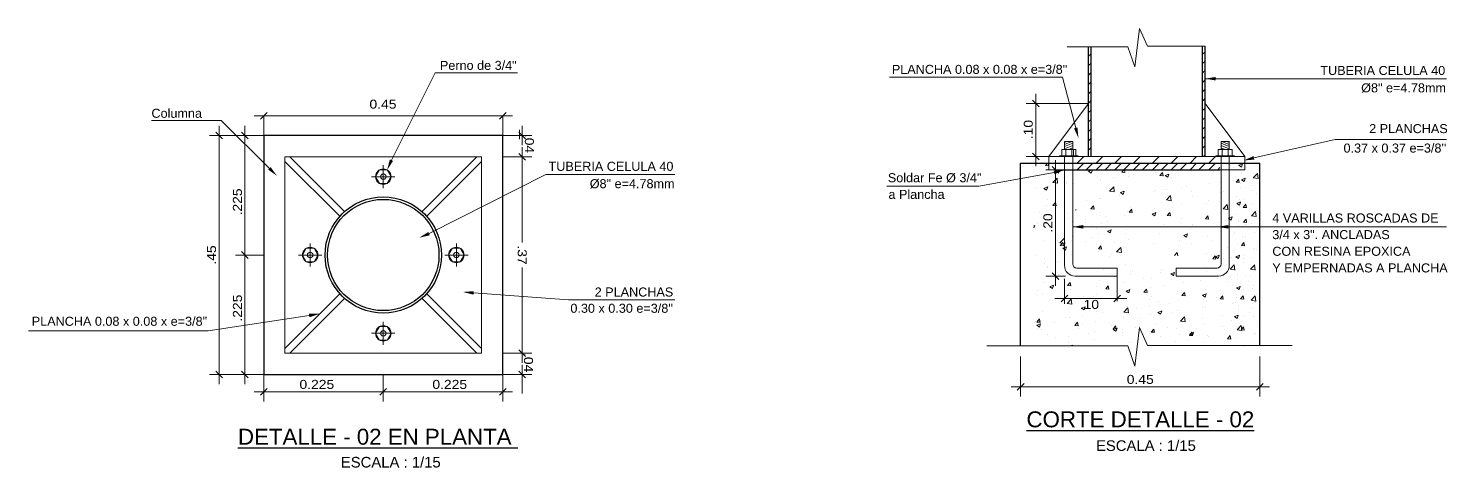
# Model space of a CAD drawing. Header units: metres. Extents: x 772934 to 773467, y 8442002 to 8442594.
# Drawn here: x 773103.546 to 773106.215, y 8442218.724 to 8442219.552 of the extents above; entities that cross this region are included whole.
import ezdxf
from ezdxf.enums import TextEntityAlignment as Align

# ---------------------------------------------------------------- set-up
doc = ezdxf.new("R2010")
doc.units = ezdxf.units.M
doc.linetypes.add('ACAD_ISO02W100', pattern=[15, 12, -3])
for name, color, linetype, lineweight in [('COTA-01', 255, 'Continuous', 5), ('COTAS-01', 1, 'Continuous', 9), ('MURO...', 112, 'Continuous', 30), ('PLUMA0.00', 253, 'Continuous', 0), ('PLUMA05', 160, 'Continuous', 5), ('PLUMA09', 112, 'Continuous', 9), ('PLUMA15', 46, 'Continuous', 15), ('PLUMA18', 142, 'Continuous', 18), ('PLUMA25', 200, 'Continuous', 25), ('PLUMA30', 152, 'Continuous', 30), ('TEXTOS-GRANDES-06', 6, 'Continuous', 25)]:
    doc.layers.add(name, color=color, linetype=linetype, lineweight=lineweight)
doc.layers.add('TEXTOS-CHICOS-03', color=3, linetype='Continuous')
doc.styles.add('ARIAL', font='arial.ttf', dxfattribs={"width": 1.1})

# ---------------------------------------------------------------- blocks, each defined once
blk = doc.blocks.new('TICK1')
at = {"layer": 'COTAS-01'}
blk.add_line((-1, 0), (1, 0), dxfattribs=at)
at = {"layer": 'COTAS-01', "color": 4}
blk.add_line((-0.35, -0.35), (0.35, 0.35), dxfattribs=at)

msp = doc.modelspace()

# ---------------------------------------------------------------- hatches: boundary and pattern name
at = {"layer": 'PLUMA0.00', "linetype": 'Continuous'}
h = msp.add_hatch(dxfattribs=at)
h.set_pattern_fill('ANSI31', color=256, scale=0.2, style=0)
h.set_pattern_definition([(45, (772969.478012, 8442326.678352), (-0.0176776695, 0.0176776695), [])])
h.paths.add_polyline_path([(773105.4998, 8442219.2976), (773105.4998, 8442219.3101), (773105.7998, 8442219.3101), (773105.7998, 8442219.2976)])
h = msp.add_hatch(dxfattribs=at)
h.set_pattern_fill('ANSI31', color=256, scale=0.2, style=0)
h.set_pattern_definition([(45, (772969.478012, 8442326.665852), (-0.0176776695, 0.0176776695), [])])
h.paths.add_polyline_path([(773105.4998, 8442219.2851), (773105.4998, 8442219.2976), (773105.7998, 8442219.2976), (773105.7998, 8442219.2851)])

# ---------------------------------------------------------------- linework, layer by layer
at = {"layer": 'COTA-01', "linetype": 'Continuous'}
for p, q in [((773105.5402, 8442219.4101), (773105.4227, 8442219.4101)), ((773103.9883, 8442219.3497), (773103.9883, 8442219.3868)), ((773104.4203, 8442219.3868), (773104.0063, 8442219.3868)), ((773104.4383, 8442219.3497), (773104.4383, 8442219.3868)), ((773105.4407, 8442219.3281), (773105.4407, 8442219.3921)), ((773103.9883, 8442219.3497), (773103.8863, 8442219.3497)), ((773103.9883, 8442219.3497), (773103.935, 8442219.3497)), ((773104.4383, 8442219.3497), (773104.4925, 8442219.3497)), ((773104.4695, 8442219.3427), (773104.4695, 8442219.3607)), ((773104.4745, 8442219.3497), (773104.4745, 8442219.3481)), ((773103.9043, 8442219.3317), (773103.9043, 8442218.9177)), ((773103.953, 8442219.3317), (773103.953, 8442219.1427)), ((773104.4383, 8442219.3097), (773104.4925, 8442219.3097)), ((773104.4383, 8442219.3097), (773104.4925, 8442219.3097)), ((773104.4745, 8442219.3097), (773104.4745, 8442219.3113)), ((773104.4745, 8442219.2917), (773104.4745, 8442219.1481)), ((773105.4673, 8442219.3101), (773105.4227, 8442219.3101)), ((773105.4968, 8442219.2851), (773105.4596, 8442219.2851)), ((773105.4776, 8442219.2671), (773105.4776, 8442219.1028)), ((773103.9883, 8442219.1247), (773103.935, 8442219.1247)), ((773103.9883, 8442219.1247), (773103.935, 8442219.1247)), ((773103.953, 8442219.1067), (773103.953, 8442218.9177)), ((773104.4745, 8442218.9577), (773104.4745, 8442219.1013)), ((773105.4968, 8442219.0848), (773105.4596, 8442219.0848)), ((773105.4947, 8442219.0799), (773105.4947, 8442219.0327)), ((773105.594, 8442219.0851), (773105.594, 8442219.0379)), ((773105.4947, 8442219.0428), (773105.594, 8442219.043)), ((773104.4745, 8442218.9927), (773104.4745, 8442219.0107)), ((773104.4383, 8442218.9397), (773104.4925, 8442218.9397)), ((773104.4383, 8442218.9397), (773104.4925, 8442218.9397)), ((773104.4745, 8442218.9397), (773104.4745, 8442218.9381)), ((773105.4123, 8442218.9334), (773105.4123, 8442218.8583)), ((773105.8623, 8442218.9334), (773105.8623, 8442218.8583)), ((773103.9883, 8442218.8997), (773103.8863, 8442218.8997)), ((773103.9883, 8442218.8997), (773103.935, 8442218.8997)), ((773103.9883, 8442218.8997), (773103.9883, 8442218.8489)), ((773104.2133, 8442218.8997), (773104.2133, 8442218.8489)), ((773104.2133, 8442218.8997), (773104.2133, 8442218.8489)), ((773104.4383, 8442218.8997), (773104.4383, 8442218.8489)), ((773104.4383, 8442218.8997), (773104.4925, 8442218.8997)), ((773104.4745, 8442218.8997), (773104.4745, 8442218.9013)), ((773104.0063, 8442218.8669), (773104.1953, 8442218.8669)), ((773104.2313, 8442218.8669), (773104.4203, 8442218.8669)), ((773104.4745, 8442218.8817), (773104.4745, 8442218.8637)), ((773105.4303, 8442218.8763), (773105.8443, 8442218.8763))]:
    msp.add_line(p, q, dxfattribs=at)
at = {"layer": 'COTAS-01', "color": 1}
for points in [[(773104.2286, 8442219.3032), (773104.311, 8442219.4679), (773104.4659, 8442219.4679)], [(773105.5159, 8442219.3641), (773105.491, 8442219.4599), (773105.1654, 8442219.4599)], [(773105.7593, 8442219.4567), (773105.9708, 8442219.4567), (773106.2131, 8442219.4567)], [(773103.9991, 8442219.2878), (773103.9086, 8442219.3777), (773103.7773, 8442219.3777)], [(773105.8512, 8442219.3077), (773106.0037, 8442219.3423), (773106.2131, 8442219.3423)], [(773104.2994, 8442219.1649), (773104.5189, 8442219.2762), (773104.7619, 8442219.2762)], [(773105.4752, 8442219.2799), (773105.3334, 8442219.2545), (773105.1607, 8442219.2545)], [(773105.5103, 8442219.1778), (773105.8694, 8442219.1778), (773106.2131, 8442219.1778)], [(773104.3832, 8442219.0533), (773104.5617, 8442219.0405), (773104.7619, 8442219.0405)], [(773104.0739, 8442219.0109), (773103.8836, 8442218.9817), (773103.5457, 8442218.9817)]]:
    msp.add_lwpolyline(points, dxfattribs=at)
for points in [[(773105.7793, 8442219.4534), (773105.7593, 8442219.4567), (773105.7793, 8442219.4601)], [(773105.5191, 8442219.365), (773105.521, 8442219.3448), (773105.5127, 8442219.3633)], [(773104.0015, 8442219.2901), (773104.0133, 8442219.2737), (773103.9968, 8442219.2854)], [(773104.2317, 8442219.3019), (773104.2206, 8442219.2849), (773104.2255, 8442219.3046)], [(773105.852, 8442219.3044), (773105.8318, 8442219.3027), (773105.8504, 8442219.3109)], [(773105.4744, 8442219.2832), (773105.4946, 8442219.2851), (773105.4761, 8442219.2767)], [(773105.5303, 8442219.1744), (773105.5103, 8442219.1778), (773105.5303, 8442219.1811)], [(773105.8028, 8442219.1744), (773105.7828, 8442219.1778), (773105.8028, 8442219.1811)], [(773104.3006, 8442219.1618), (773104.2809, 8442219.1573), (773104.2981, 8442219.168)], [(773104.3829, 8442219.05), (773104.3633, 8442219.0551), (773104.3835, 8442219.0566)], [(773104.0734, 8442219.0142), (773104.0937, 8442219.0139), (773104.0744, 8442219.0076)]]:
    msp.add_solid(points, dxfattribs=at)
at = {"layer": 'MURO...'}
for radius in [0.1095, 0.1048]:
    msp.add_circle((773104.2133, 8442219.1247), radius, dxfattribs=at)
at = {"layer": 'PLUMA0.00', "linetype": 'Continuous'}
for p, q in [((773105.5406, 8442219.517), (773105.5402, 8442219.5167)), ((773105.545, 8442219.5037), (773105.5402, 8442219.499)), ((773105.7593, 8442219.5076), (773105.7546, 8442219.5028)), ((773105.545, 8442219.4861), (773105.5402, 8442219.4813)), ((773105.7593, 8442219.4899), (773105.7546, 8442219.4851)), ((773105.545, 8442219.4684), (773105.5402, 8442219.4636)), ((773105.545, 8442219.4507), (773105.5402, 8442219.446)), ((773105.7593, 8442219.4722), (773105.7546, 8442219.4675)), ((773105.7593, 8442219.4545), (773105.7546, 8442219.4498)), ((773105.545, 8442219.433), (773105.5402, 8442219.4283)), ((773105.7593, 8442219.4369), (773105.7546, 8442219.4321)), ((773105.545, 8442219.4154), (773105.5402, 8442219.4106)), ((773105.545, 8442219.3977), (773105.5402, 8442219.3929)), ((773105.7593, 8442219.4192), (773105.7546, 8442219.4144)), ((773105.7593, 8442219.4015), (773105.7546, 8442219.3968)), ((773105.545, 8442219.38), (773105.5402, 8442219.3753)), ((773105.7593, 8442219.3838), (773105.7546, 8442219.3791)), ((773105.7593, 8442219.3662), (773105.7546, 8442219.3614)), ((773105.545, 8442219.3623), (773105.5402, 8442219.3576)), ((773105.545, 8442219.3446), (773105.5402, 8442219.3399)), ((773105.7593, 8442219.3485), (773105.7546, 8442219.3437)), ((773105.545, 8442219.327), (773105.5402, 8442219.3222)), ((773105.7593, 8442219.3308), (773105.7546, 8442219.3261)), ((773105.7593, 8442219.3131), (773105.7563, 8442219.3101)), ((773105.4549, 8442219.2962), (773105.4549, 8442219.2962)), ((773105.459, 8442219.293), (773105.4629, 8442219.2976)), ((773105.459, 8442219.293), (773105.465, 8442219.2925)), ((773105.4618, 8442219.2902), (773105.4618, 8442219.2902)), ((773105.465, 8442219.2924), (773105.464, 8442219.2976)), ((773105.4869, 8442219.2935), (773105.4869, 8442219.2935)), ((773105.5356, 8442219.2851), (773105.5481, 8442219.2976)), ((773105.571, 8442219.2851), (773105.5835, 8442219.2976)), ((773105.6064, 8442219.2851), (773105.6189, 8442219.2976)), ((773105.6417, 8442219.2851), (773105.6542, 8442219.2976)), ((773105.6771, 8442219.2851), (773105.6896, 8442219.2976)), ((773105.7124, 8442219.2851), (773105.7249, 8442219.2976)), ((773105.7478, 8442219.2851), (773105.7603, 8442219.2976)), ((773105.7831, 8442219.2851), (773105.7873, 8442219.2893)), ((773105.8075, 8442219.2938), (773105.8075, 8442219.2938)), ((773105.8135, 8442219.2891), (773105.8135, 8442219.2891)), ((773105.8226, 8442219.2936), (773105.8296, 8442219.2962)), ((773105.8226, 8442219.2936), (773105.8276, 8442219.2902)), ((773105.8275, 8442219.2901), (773105.8296, 8442219.2962)), ((773105.8367, 8442219.2896), (773105.8367, 8442219.2896)), ((773105.8519, 8442219.2921), (773105.8519, 8442219.2921)), ((773105.4624, 8442219.2849), (773105.4624, 8442219.2849)), ((773105.4729, 8442219.2615), (773105.4807, 8442219.2696)), ((773105.4729, 8442219.2615), (773105.4818, 8442219.2601)), ((773105.4818, 8442219.26), (773105.4807, 8442219.2695)), ((773105.4979, 8442219.261), (773105.4979, 8442219.261)), ((773105.5402, 8442219.2824), (773105.5472, 8442219.2851)), ((773105.5402, 8442219.2824), (773105.5452, 8442219.2791)), ((773105.5452, 8442219.279), (773105.5472, 8442219.2851)), ((773105.5562, 8442219.271), (773105.5562, 8442219.271)), ((773105.5616, 8442219.2674), (773105.5616, 8442219.2674)), ((773105.5631, 8442219.2651), (773105.5631, 8442219.2651)), ((773105.5866, 8442219.2707), (773105.5866, 8442219.2707)), ((773105.6025, 8442219.2805), (773105.6064, 8442219.2851)), ((773105.6025, 8442219.2805), (773105.6084, 8442219.2799)), ((773105.6084, 8442219.2799), (773105.6074, 8442219.2851)), ((773105.6146, 8442219.281), (773105.6146, 8442219.281)), ((773105.615, 8442219.2726), (773105.615, 8442219.2726)), ((773105.6245, 8442219.2757), (773105.6245, 8442219.2757)), ((773105.6664, 8442219.2796), (773105.6664, 8442219.2796)), ((773105.6742, 8442219.2742), (773105.679, 8442219.2799)), ((773105.6742, 8442219.2742), (773105.6802, 8442219.2737)), ((773105.6801, 8442219.2736), (773105.679, 8442219.2799)), ((773105.6839, 8442219.2744), (773105.6909, 8442219.2771)), ((773105.6839, 8442219.2744), (773105.6889, 8442219.2711)), ((773105.6877, 8442219.284), (773105.6877, 8442219.284)), ((773105.6889, 8442219.271), (773105.6909, 8442219.277)), ((773105.6968, 8442219.2691), (773105.6968, 8442219.2691)), ((773105.7219, 8442219.2849), (773105.7219, 8442219.2849)), ((773105.7676, 8442219.2602), (773105.7676, 8442219.2602)), ((773105.7752, 8442219.2826), (773105.7752, 8442219.2826)), ((773105.7874, 8442219.2611), (773105.7874, 8442219.2611)), ((773105.8125, 8442219.2644), (773105.8125, 8442219.2644)), ((773105.8176, 8442219.2616), (773105.8225, 8442219.2674)), ((773105.8176, 8442219.2616), (773105.8236, 8442219.2611)), ((773105.8189, 8442219.2673), (773105.8189, 8442219.2673)), ((773105.8236, 8442219.261), (773105.8224, 8442219.2673)), ((773105.8258, 8442219.2599), (773105.8258, 8442219.2599)), ((773105.8277, 8442219.2664), (773105.8347, 8442219.2691)), ((773105.8277, 8442219.2664), (773105.8326, 8442219.2631)), ((773105.8286, 8442219.2804), (773105.8286, 8442219.2804)), ((773105.8326, 8442219.263), (773105.8346, 8442219.269)), ((773105.85, 8442219.27), (773105.8578, 8442219.2781)), ((773105.85, 8442219.27), (773105.8589, 8442219.2686)), ((773105.8565, 8442219.273), (773105.8565, 8442219.273)), ((773105.8588, 8442219.2686), (773105.8577, 8442219.2781)), ((773105.4396, 8442219.251), (773105.4396, 8442219.251)), ((773105.4562, 8442219.2502), (773105.4632, 8442219.2529)), ((773105.4562, 8442219.2502), (773105.4612, 8442219.2468)), ((773105.4606, 8442219.2541), (773105.4606, 8442219.2541)), ((773105.4611, 8442219.2468), (773105.4632, 8442219.2528)), ((773105.4612, 8442219.2516), (773105.4612, 8442219.2516)), ((773105.4673, 8442219.2565), (773105.4673, 8442219.2565)), ((773105.4984, 8442219.2591), (773105.4984, 8442219.2591)), ((773105.5126, 8442219.2587), (773105.5126, 8442219.2587)), ((773105.5741, 8442219.252), (773105.5741, 8442219.252)), ((773105.5797, 8442219.2449), (773105.5875, 8442219.253)), ((773105.5797, 8442219.2449), (773105.5886, 8442219.2435)), ((773105.5802, 8442219.2491), (773105.5802, 8442219.2491)), ((773105.5885, 8442219.2435), (773105.5874, 8442219.253)), ((773105.5982, 8442219.2362), (773105.5982, 8442219.2362)), ((773105.5999, 8442219.2422), (773105.6069, 8442219.2449)), ((773105.5999, 8442219.2422), (773105.6049, 8442219.2388)), ((773105.6049, 8442219.2387), (773105.6069, 8442219.2448)), ((773105.6138, 8442219.2393), (773105.6138, 8442219.2393)), ((773105.6614, 8442219.2446), (773105.6614, 8442219.2446)), ((773105.6651, 8442219.2463), (773105.6651, 8442219.2463)), ((773105.6809, 8442219.2475), (773105.6809, 8442219.2475)), ((773105.6864, 8442219.2478), (773105.6864, 8442219.2478)), ((773105.6864, 8442219.2284), (773105.6942, 8442219.2365)), ((773105.6952, 8442219.2269), (773105.6941, 8442219.2364)), ((773105.7156, 8442219.2527), (773105.7156, 8442219.2527)), ((773105.7243, 8442219.2528), (773105.7243, 8442219.2528)), ((773105.7343, 8442219.2452), (773105.7343, 8442219.2452)), ((773105.735, 8442219.2341), (773105.735, 8442219.2341)), ((773105.7876, 8442219.243), (773105.7876, 8442219.243)), ((773105.7933, 8442219.2441), (773105.7933, 8442219.2441)), ((773105.8177, 8442219.234), (773105.8177, 8442219.234)), ((773105.8256, 8442219.2527), (773105.8256, 8442219.2527)), ((773105.8469, 8442219.2464), (773105.8469, 8442219.2464)), ((773105.8506, 8442219.256), (773105.8506, 8442219.256)), ((773105.8552, 8442219.2397), (773105.8552, 8442219.2397)), ((773105.46, 8442219.2183), (773105.46, 8442219.2183)), ((773105.4636, 8442219.2291), (773105.4636, 8442219.2291)), ((773105.4721, 8442219.2196), (773105.4721, 8442219.2196)), ((773105.4729, 8442219.2178), (773105.4777, 8442219.2235)), ((773105.4729, 8442219.2178), (773105.4789, 8442219.2173)), ((773105.4788, 8442219.2172), (773105.4777, 8442219.2235)), ((773105.5113, 8442219.2254), (773105.5113, 8442219.2254)), ((773105.5159, 8442219.2099), (773105.5168, 8442219.2103)), ((773105.5159, 8442219.2099), (773105.5168, 8442219.2093)), ((773105.5353, 8442219.228), (773105.5353, 8442219.228)), ((773105.5446, 8442219.2115), (773105.5494, 8442219.2173)), ((773105.5446, 8442219.2115), (773105.5506, 8442219.211)), ((773105.5506, 8442219.2109), (773105.5494, 8442219.2172)), ((773105.5603, 8442219.2313), (773105.5603, 8442219.2313)), ((773105.5619, 8442219.2318), (773105.5619, 8442219.2318)), ((773105.6126, 8442219.206), (773105.6126, 8442219.206)), ((773105.6163, 8442219.2052), (773105.6212, 8442219.211)), ((773105.6184, 8442219.2141), (773105.6184, 8442219.2141)), ((773105.6223, 8442219.2046), (773105.6211, 8442219.2109)), ((773105.6601, 8442219.2084), (773105.6601, 8442219.2084)), ((773105.6639, 8442219.213), (773105.6639, 8442219.213)), ((773105.6767, 8442219.2241), (773105.6767, 8442219.2241)), ((773105.6864, 8442219.2284), (773105.6953, 8442219.227)), ((773105.698, 8442219.2134), (773105.698, 8442219.2134)), ((773105.7144, 8442219.2194), (773105.7144, 8442219.2194)), ((773105.7611, 8442219.2217), (773105.7611, 8442219.2217)), ((773105.7664, 8442219.2269), (773105.7664, 8442219.2269)), ((773105.7861, 8442219.225), (773105.7861, 8442219.225)), ((773105.7931, 8442219.2118), (773105.8009, 8442219.2199)), ((773105.7931, 8442219.2118), (773105.802, 8442219.2104)), ((773105.802, 8442219.2104), (773105.8009, 8442219.2199)), ((773105.8189, 8442219.2219), (773105.8259, 8442219.2246)), ((773105.8189, 8442219.2219), (773105.8239, 8442219.2186)), ((773105.8238, 8442219.2185), (773105.8259, 8442219.2245)), ((773105.824, 8442219.23), (773105.824, 8442219.23)), ((773105.8243, 8442219.2166), (773105.8243, 8442219.2166)), ((773105.8312, 8442219.2144), (773105.836, 8442219.2202)), ((773105.8312, 8442219.2144), (773105.8371, 8442219.2139)), ((773105.8325, 8442219.23), (773105.8325, 8442219.23)), ((773105.833, 8442219.218), (773105.833, 8442219.218)), ((773105.8371, 8442219.2138), (773105.8359, 8442219.2201)), ((773105.8463, 8442219.1983), (773105.8541, 8442219.2065)), ((773105.8482, 8442219.2205), (773105.8482, 8442219.2205)), ((773105.8551, 8442219.1969), (773105.854, 8442219.2064)), ((773105.854, 8442219.2064), (773105.854, 8442219.2064)), ((773105.8565, 8442219.208), (773105.8565, 8442219.208)), ((773105.8593, 8442219.2068), (773105.8593, 8442219.2068)), ((773105.8622, 8442219.2215), (773105.8622, 8442219.2215)), ((773105.4373, 8442219.1798), (773105.4389, 8442219.1804)), ((773105.4373, 8442219.1756), (773105.4388, 8442219.1803)), ((773105.4434, 8442219.1841), (773105.4434, 8442219.1841)), ((773105.4458, 8442219.1802), (773105.4458, 8442219.1802)), ((773105.4479, 8442219.2054), (773105.4479, 8442219.2054)), ((773105.4588, 8442219.1851), (773105.4588, 8442219.1851)), ((773105.469, 8442219.192), (773105.469, 8442219.192)), ((773105.5013, 8442219.2032), (773105.5013, 8442219.2032)), ((773105.5018, 8442219.1941), (773105.5018, 8442219.1941)), ((773105.509, 8442219.1885), (773105.509, 8442219.1885)), ((773105.5101, 8442219.1921), (773105.5101, 8442219.1921)), ((773105.534, 8442219.1918), (773105.534, 8442219.1918)), ((773105.5345, 8442219.1856), (773105.5345, 8442219.1856)), ((773105.5453, 8442219.1797), (773105.5453, 8442219.1797)), ((773105.5546, 8442219.2009), (773105.5546, 8442219.2009)), ((773105.5601, 8442219.2041), (773105.5601, 8442219.2041)), ((773105.5606, 8442219.1985), (773105.5606, 8442219.1985)), ((773105.5639, 8442219.1844), (773105.5639, 8442219.1844)), ((773105.5719, 8442219.1968), (773105.5719, 8442219.1968)), ((773105.5757, 8442219.1875), (773105.5757, 8442219.1875)), ((773105.608, 8442219.1986), (773105.608, 8442219.1986)), ((773105.6163, 8442219.2052), (773105.6223, 8442219.2047)), ((773105.6596, 8442219.2019), (773105.6666, 8442219.2046)), ((773105.6596, 8442219.2019), (773105.6646, 8442219.1986)), ((773105.6614, 8442219.1964), (773105.6614, 8442219.1964)), ((773105.6645, 8442219.1985), (773105.6666, 8442219.2045)), ((773105.6825, 8442219.183), (773105.6825, 8442219.183)), ((773105.6881, 8442219.199), (773105.6929, 8442219.2047)), ((773105.6881, 8442219.199), (773105.694, 8442219.1984)), ((773105.694, 8442219.1984), (773105.6928, 8442219.2046)), ((773105.7132, 8442219.1862), (773105.7132, 8442219.1862)), ((773105.7148, 8442219.1941), (773105.7148, 8442219.1941)), ((773105.7348, 8442219.1823), (773105.7348, 8442219.1823)), ((773105.7359, 8442219.1807), (773105.7359, 8442219.1807)), ((773105.7598, 8442219.1927), (773105.7646, 8442219.1984)), ((773105.7598, 8442219.1927), (773105.7658, 8442219.1922)), ((773105.7657, 8442219.1921), (773105.7646, 8442219.1984)), ((773105.7652, 8442219.1936), (773105.7652, 8442219.1936)), ((773105.7682, 8442219.1919), (773105.7682, 8442219.1919)), ((773105.7848, 8442219.1856), (773105.7848, 8442219.1856)), ((773105.7892, 8442219.1844), (773105.7892, 8442219.1844)), ((773105.7957, 8442219.1797), (773105.7957, 8442219.1797)), ((773105.7977, 8442219.1905), (773105.7977, 8442219.1905)), ((773105.8033, 8442219.1939), (773105.8103, 8442219.1966)), ((773105.8033, 8442219.1939), (773105.8083, 8442219.1906)), ((773105.8083, 8442219.1905), (773105.8103, 8442219.1965)), ((773105.8165, 8442219.2007), (773105.8165, 8442219.2007)), ((773105.8215, 8442219.1896), (773105.8215, 8442219.1896)), ((773105.8219, 8442219.181), (773105.8219, 8442219.181)), ((773105.8221, 8442219.1882), (773105.8221, 8442219.1882)), ((773105.8315, 8442219.1864), (773105.8363, 8442219.1922)), ((773105.8315, 8442219.1864), (773105.8373, 8442219.1859)), ((773105.8359, 8442219.1821), (773105.8359, 8442219.1821)), ((773105.8373, 8442219.1868), (773105.8363, 8442219.1921)), ((773105.8463, 8442219.1983), (773105.8552, 8442219.197)), ((773105.8469, 8442219.1843), (773105.8469, 8442219.1843)), ((773105.8528, 8442219.2013), (773105.8528, 8442219.2013)), ((773105.4862, 8442219.1475), (773105.494, 8442219.1556)), ((773105.4951, 8442219.1461), (773105.4939, 8442219.1555)), ((773105.5089, 8442219.1588), (773105.5089, 8442219.1588)), ((773105.5456, 8442219.1574), (773105.5456, 8442219.1574)), ((773105.5543, 8442219.174), (773105.5543, 8442219.174)), ((773105.5594, 8442219.1652), (773105.5594, 8442219.1652)), ((773105.5639, 8442219.1784), (773105.5639, 8442219.1784)), ((773105.5756, 8442219.1697), (773105.5826, 8442219.1724)), ((773105.5756, 8442219.1697), (773105.5806, 8442219.1663)), ((773105.5805, 8442219.1662), (773105.5825, 8442219.1723)), ((773105.6087, 8442219.1657), (773105.6087, 8442219.1657)), ((773105.6114, 8442219.1727), (773105.6114, 8442219.1727)), ((773105.6143, 8442219.1544), (773105.6143, 8442219.1544)), ((773105.6726, 8442219.1644), (773105.6726, 8442219.1644)), ((773105.712, 8442219.1529), (773105.712, 8442219.1529)), ((773105.7193, 8442219.1617), (773105.7263, 8442219.1644)), ((773105.7193, 8442219.1617), (773105.7243, 8442219.1583)), ((773105.7242, 8442219.1582), (773105.7263, 8442219.1643)), ((773105.7309, 8442219.1744), (773105.7309, 8442219.1744)), ((773105.7639, 8442219.1604), (773105.7639, 8442219.1604)), ((773105.7892, 8442219.1784), (773105.7892, 8442219.1784)), ((773105.8046, 8442219.174), (773105.8046, 8442219.174)), ((773105.8132, 8442219.1625), (773105.8132, 8442219.1625)), ((773105.8153, 8442219.1674), (773105.8153, 8442219.1674)), ((773105.8288, 8442219.1583), (773105.8288, 8442219.1583)), ((773105.8346, 8442219.1594), (773105.8346, 8442219.1594)), ((773105.8432, 8442219.1748), (773105.8432, 8442219.1748)), ((773105.8515, 8442219.168), (773105.8515, 8442219.168)), ((773105.4576, 8442219.1518), (773105.4576, 8442219.1518)), ((773105.4814, 8442219.1523), (773105.4814, 8442219.1523)), ((773105.4827, 8442219.1491), (773105.4827, 8442219.1491)), ((773105.4862, 8442219.1475), (773105.4951, 8442219.1461)), ((773105.4868, 8442219.1426), (773105.4916, 8442219.1483)), ((773105.4868, 8442219.1426), (773105.4927, 8442219.1421)), ((773105.4927, 8442219.142), (773105.4915, 8442219.1482)), ((773105.4916, 8442219.1374), (773105.4986, 8442219.1401)), ((773105.4916, 8442219.1374), (773105.4965, 8442219.1341)), ((773105.4965, 8442219.134), (773105.4985, 8442219.14)), ((773105.4976, 8442219.1344), (773105.4976, 8442219.1344)), ((773105.5077, 8442219.1524), (773105.5077, 8442219.1524)), ((773105.5347, 8442219.1501), (773105.5347, 8442219.1501)), ((773105.5559, 8442219.1444), (773105.5559, 8442219.1444)), ((773105.5582, 8442219.1319), (773105.5582, 8442219.1319)), ((773105.5585, 8442219.1363), (773105.5633, 8442219.142)), ((773105.5585, 8442219.1363), (773105.5645, 8442219.1358)), ((773105.5644, 8442219.1357), (773105.5633, 8442219.142)), ((773105.5824, 8442219.1262), (773105.5824, 8442219.1262)), ((773105.5881, 8442219.1478), (773105.5881, 8442219.1478)), ((773105.5929, 8442219.1309), (773105.6007, 8442219.1391)), ((773105.5929, 8442219.1309), (773105.6018, 8442219.1296)), ((773105.6018, 8442219.1295), (773105.6007, 8442219.139)), ((773105.6075, 8442219.1295), (773105.6075, 8442219.1295)), ((773105.6101, 8442219.1394), (773105.6101, 8442219.1394)), ((773105.6615, 8442219.1465), (773105.6615, 8442219.1465)), ((773105.7019, 8442219.1238), (773105.7068, 8442219.1295)), ((773105.7079, 8442219.1231), (773105.7067, 8442219.1294)), ((773105.7085, 8442219.1428), (773105.7085, 8442219.1428)), ((773105.7335, 8442219.1461), (773105.7335, 8442219.1461)), ((773105.7627, 8442219.1271), (773105.7627, 8442219.1271)), ((773105.7714, 8442219.1511), (773105.7714, 8442219.1511)), ((773105.8017, 8442219.1388), (773105.8017, 8442219.1388)), ((773105.8141, 8442219.1341), (773105.8141, 8442219.1341)), ((773105.8206, 8442219.1449), (773105.8206, 8442219.1449)), ((773105.8275, 8442219.1428), (773105.8323, 8442219.1485)), ((773105.8275, 8442219.1428), (773105.8334, 8442219.1422)), ((773105.8334, 8442219.1422), (773105.8322, 8442219.1484)), ((773105.8503, 8442219.1348), (773105.8503, 8442219.1348)), ((773105.8528, 8442219.1364), (773105.8528, 8442219.1364)), ((773105.8556, 8442219.1351), (773105.8556, 8442219.1351)), ((773105.8585, 8442219.1499), (773105.8585, 8442219.1499)), ((773105.4393, 8442219.1244), (773105.4393, 8442219.1244)), ((773105.4563, 8442219.1185), (773105.4563, 8442219.1185)), ((773105.4564, 8442219.1096), (773105.4564, 8442219.1096)), ((773105.4619, 8442219.1012), (773105.4619, 8442219.1012)), ((773105.4633, 8442219.1024), (773105.4633, 8442219.1024)), ((773105.4814, 8442219.1129), (773105.4814, 8442219.1129)), ((773105.5077, 8442219.1255), (773105.5077, 8442219.1255)), ((773105.5799, 8442219.1224), (773105.5799, 8442219.1224)), ((773105.6089, 8442219.1061), (773105.6089, 8442219.1061)), ((773105.7737, 8442219.1175), (773105.7785, 8442219.1232)), ((773105.7737, 8442219.1175), (773105.7797, 8442219.117)), ((773105.7796, 8442219.1169), (773105.7784, 8442219.1231)), ((773105.779, 8442219.1214), (773105.786, 8442219.1241)), ((773105.779, 8442219.1214), (773105.784, 8442219.118)), ((773105.7839, 8442219.118), (773105.786, 8442219.124)), ((773105.7931, 8442219.1175), (773105.7931, 8442219.1175)), ((773105.8064, 8442219.0978), (773105.8142, 8442219.106)), ((773105.8083, 8442219.12), (773105.8083, 8442219.12)), ((773105.8128, 8442219.1008), (773105.8128, 8442219.1008)), ((773105.8152, 8442219.0964), (773105.8141, 8442219.1059)), ((773105.8174, 8442219.1214), (773105.8244, 8442219.1241)), ((773105.8174, 8442219.1214), (773105.8224, 8442219.118)), ((773105.8223, 8442219.118), (773105.8243, 8442219.124)), ((773105.8314, 8442219.1175), (773105.8314, 8442219.1175)), ((773105.8322, 8442219.1104), (773105.8322, 8442219.1104)), ((773105.8333, 8442219.1233), (773105.8333, 8442219.1233)), ((773105.8448, 8442219.0978), (773105.8526, 8442219.106)), ((773105.8466, 8442219.12), (773105.8466, 8442219.12)), ((773105.8512, 8442219.1008), (773105.8512, 8442219.1008)), ((773105.8536, 8442219.0964), (773105.8525, 8442219.1059)), ((773105.4551, 8442219.0852), (773105.4551, 8442219.0852)), ((773105.4551, 8442219.0735), (773105.4551, 8442219.0735)), ((773105.483, 8442219.0878), (773105.483, 8442219.0878)), ((773105.493, 8442219.0785), (773105.493, 8442219.0785)), ((773105.5006, 8442219.0674), (773105.5055, 8442219.0731)), ((773105.5066, 8442219.0668), (773105.5054, 8442219.073)), ((773105.5065, 8442219.0922), (773105.5065, 8442219.0922)), ((773105.5153, 8442219.099), (773105.5153, 8442219.099)), ((773105.5598, 8442219.0774), (773105.5598, 8442219.0774)), ((773105.5686, 8442219.0967), (773105.5686, 8442219.0967)), ((773105.5812, 8442219.0901), (773105.5812, 8442219.0901)), ((773105.5897, 8442219.0833), (773105.5897, 8442219.0833)), ((773105.6077, 8442219.0728), (773105.6077, 8442219.0728)), ((773105.6181, 8442219.0875), (773105.6181, 8442219.0875)), ((773105.619, 8442219.0951), (773105.619, 8442219.0951)), ((773105.622, 8442219.0945), (773105.622, 8442219.0945)), ((773105.6431, 8442219.081), (773105.6431, 8442219.081)), ((773105.6591, 8442219.0799), (773105.6591, 8442219.0799)), ((773105.6754, 8442219.0922), (773105.6754, 8442219.0922)), ((773105.6764, 8442219.0975), (773105.6764, 8442219.0975)), ((773105.695, 8442219.0891), (773105.702, 8442219.0918)), ((773105.695, 8442219.0891), (773105.6999, 8442219.0858)), ((773105.6965, 8442219.0788), (773105.6965, 8442219.0788)), ((773105.6999, 8442219.0857), (773105.7019, 8442219.0918)), ((773105.7499, 8442219.0765), (773105.7499, 8442219.0765)), ((773105.7615, 8442219.0938), (773105.7615, 8442219.0938)), ((773105.7819, 8442219.0805), (773105.7819, 8442219.0805)), ((773105.7822, 8442219.0877), (773105.7822, 8442219.0877)), ((773105.8033, 8442219.0743), (773105.8033, 8442219.0743)), ((773105.8064, 8442219.0978), (773105.8153, 8442219.0965)), ((773105.807, 8442219.0838), (773105.807, 8442219.0838)), ((773105.8203, 8442219.0805), (773105.8203, 8442219.0805)), ((773105.8206, 8442219.0877), (773105.8206, 8442219.0877)), ((773105.8356, 8442219.0854), (773105.8356, 8442219.0854)), ((773105.8416, 8442219.0743), (773105.8416, 8442219.0743)), ((773105.8448, 8442219.0978), (773105.8537, 8442219.0965)), ((773105.8454, 8442219.0838), (773105.8454, 8442219.0838)), ((773105.442, 8442219.0504), (773105.442, 8442219.0504)), ((773105.4431, 8442219.0574), (773105.4431, 8442219.0574)), ((773105.4539, 8442219.0519), (773105.4539, 8442219.0519)), ((773105.4672, 8442219.0649), (773105.4742, 8442219.0676)), ((773105.4672, 8442219.0649), (773105.4722, 8442219.0615)), ((773105.4722, 8442219.0615), (773105.4742, 8442219.0675)), ((773105.4954, 8442219.0481), (773105.4954, 8442219.0481)), ((773105.5006, 8442219.0674), (773105.5066, 8442219.0668)), ((773105.5015, 8442219.0674), (773105.5015, 8442219.0674)), ((773105.5053, 8442219.0589), (773105.5053, 8442219.0589)), ((773105.5298, 8442219.0473), (773105.5298, 8442219.0473)), ((773105.5488, 8442219.0459), (773105.5488, 8442219.0459)), ((773105.5549, 8442219.0506), (773105.5549, 8442219.0506)), ((773105.5558, 8442219.0653), (773105.5558, 8442219.0653)), ((773105.5724, 8442219.0611), (773105.5772, 8442219.0668)), ((773105.5724, 8442219.0611), (773105.5783, 8442219.0606)), ((773105.5783, 8442219.0605), (773105.5771, 8442219.0667)), ((773105.5927, 8442219.0556), (773105.5927, 8442219.0556)), ((773105.611, 8442219.0569), (773105.618, 8442219.0596)), ((773105.611, 8442219.0569), (773105.6159, 8442219.0535)), ((773105.6159, 8442219.0535), (773105.6179, 8442219.0595)), ((773105.6441, 8442219.0548), (773105.6489, 8442219.0606)), ((773105.6441, 8442219.0548), (773105.6501, 8442219.0543)), ((773105.65, 8442219.0542), (773105.6489, 8442219.0605)), ((773105.6559, 8442219.0639), (773105.6559, 8442219.0639)), ((773105.6578, 8442219.0466), (773105.6578, 8442219.0466)), ((773105.6809, 8442219.0672), (773105.6809, 8442219.0672)), ((773105.7083, 8442219.053), (773105.7083, 8442219.053)), ((773105.7158, 8442219.0485), (773105.7206, 8442219.0543)), ((773105.7158, 8442219.0485), (773105.7218, 8442219.048)), ((773105.7188, 8442219.0722), (773105.7188, 8442219.0722)), ((773105.7218, 8442219.0479), (773105.7206, 8442219.0542)), ((773105.7306, 8442219.0478), (773105.7306, 8442219.0478)), ((773105.7547, 8442219.0489), (773105.7617, 8442219.0516)), ((773105.7547, 8442219.0489), (773105.7596, 8442219.0455)), ((773105.7596, 8442219.0454), (773105.7616, 8442219.0515)), ((773105.7603, 8442219.0605), (773105.7603, 8442219.0605)), ((773105.7875, 8442219.0423), (773105.7924, 8442219.048)), ((773105.7889, 8442219.0578), (773105.7889, 8442219.0578)), ((773105.7935, 8442219.0417), (773105.7923, 8442219.0479)), ((773105.8116, 8442219.0675), (773105.8116, 8442219.0675)), ((773105.8183, 8442219.0629), (773105.8253, 8442219.0656)), ((773105.8183, 8442219.0629), (773105.8233, 8442219.0596)), ((773105.8185, 8442219.0494), (773105.8185, 8442219.0494)), ((773105.8233, 8442219.0595), (773105.8253, 8442219.0655)), ((773105.8259, 8442219.0423), (773105.8308, 8442219.048)), ((773105.8273, 8442219.0578), (773105.8273, 8442219.0578)), ((773105.8319, 8442219.0417), (773105.8307, 8442219.0479)), ((773105.8324, 8442219.059), (773105.8324, 8442219.059)), ((773105.8457, 8442219.0394), (773105.8535, 8442219.0475)), ((773105.8476, 8442219.0615), (773105.8476, 8442219.0615)), ((773105.85, 8442219.0675), (773105.85, 8442219.0675)), ((773105.8546, 8442219.0379), (773105.8535, 8442219.0474)), ((773105.8569, 8442219.0494), (773105.8569, 8442219.0494)), ((773105.4667, 8442219.039), (773105.4667, 8442219.039)), ((773105.4995, 8442219.0335), (773105.5073, 8442219.0416)), ((773105.4995, 8442219.0335), (773105.5084, 8442219.0321)), ((773105.5031, 8442219.0436), (773105.5031, 8442219.0436)), ((773105.504, 8442219.0257), (773105.504, 8442219.0257)), ((773105.5083, 8442219.0321), (773105.5072, 8442219.0416)), ((773105.5074, 8442219.0396), (773105.5074, 8442219.0396)), ((773105.5269, 8442219.0246), (773105.5339, 8442219.0273)), ((773105.5269, 8442219.0246), (773105.5319, 8442219.0213)), ((773105.5319, 8442219.0212), (773105.5339, 8442219.0272)), ((773105.5546, 8442219.0321), (773105.5546, 8442219.0321)), ((773105.6021, 8442219.0436), (773105.6021, 8442219.0436)), ((773105.6062, 8442219.017), (773105.614, 8442219.0251)), ((773105.6065, 8442219.0396), (773105.6065, 8442219.0396)), ((773105.615, 8442219.0155), (773105.6139, 8442219.025)), ((773105.614, 8442219.0278), (773105.614, 8442219.0278)), ((773105.6296, 8442219.0245), (773105.6296, 8442219.0245)), ((773105.6546, 8442219.0278), (773105.6546, 8442219.0278)), ((773105.6555, 8442219.0414), (773105.6555, 8442219.0414)), ((773105.6706, 8442219.0166), (773105.6776, 8442219.0193)), ((773105.6723, 8442219.0378), (773105.6723, 8442219.0378)), ((773105.6756, 8442219.0132), (773105.6776, 8442219.0192)), ((773105.6925, 8442219.0328), (773105.6925, 8442219.0328)), ((773105.7071, 8442219.0197), (773105.7071, 8442219.0197)), ((773105.7089, 8442219.0391), (773105.7089, 8442219.0391)), ((773105.7546, 8442219.0259), (773105.7546, 8442219.0259)), ((773105.7556, 8442219.0411), (773105.7556, 8442219.0411)), ((773105.7591, 8442219.0272), (773105.7591, 8442219.0272)), ((773105.7623, 8442219.0369), (773105.7623, 8442219.0369)), ((773105.7807, 8442219.0444), (773105.7807, 8442219.0444)), ((773105.7875, 8442219.0423), (773105.7935, 8442219.0417)), ((773105.8104, 8442219.0342), (773105.8104, 8442219.0342)), ((773105.8129, 8442219.0359), (773105.8129, 8442219.0359)), ((773105.8157, 8442219.0346), (773105.8157, 8442219.0346)), ((773105.8191, 8442219.0444), (773105.8191, 8442219.0444)), ((773105.8213, 8442219.0221), (773105.8213, 8442219.0221)), ((773105.8215, 8442219.0292), (773105.8215, 8442219.0292)), ((773105.8259, 8442219.0423), (773105.8319, 8442219.0417)), ((773105.8457, 8442219.0394), (773105.8546, 8442219.038)), ((773105.8463, 8442219.0254), (773105.8463, 8442219.0254)), ((773105.8488, 8442219.0342), (773105.8488, 8442219.0342)), ((773105.8513, 8442219.0359), (773105.8513, 8442219.0359)), ((773105.8522, 8442219.0424), (773105.8522, 8442219.0424)), ((773105.8541, 8442219.0346), (773105.8541, 8442219.0346)), ((773105.439, 8442218.9978), (773105.439, 8442218.9978)), ((773105.4404, 8442218.9996), (773105.4404, 8442218.9996)), ((773105.4428, 8442218.9984), (773105.4476, 8442219.0042)), ((773105.4428, 8442218.9984), (773105.4488, 8442218.9979)), ((773105.4429, 8442218.9924), (773105.4499, 8442218.9951)), ((773105.4429, 8442218.9924), (773105.4479, 8442218.989)), ((773105.4487, 8442218.9978), (773105.4476, 8442219.0041)), ((773105.4478, 8442218.989), (773105.4499, 8442218.995)), ((773105.4527, 8442219.0186), (773105.4527, 8442219.0186)), ((773105.4759, 8442218.997), (773105.4759, 8442218.997)), ((773105.4973, 8442219.0078), (773105.4973, 8442219.0078)), ((773105.5035, 8442219.0079), (773105.5035, 8442219.0079)), ((773105.5145, 8442218.9921), (773105.5193, 8442218.9979)), ((773105.5205, 8442218.9915), (773105.5193, 8442218.9978)), ((773105.5286, 8442219.0112), (773105.5286, 8442219.0112)), ((773105.5293, 8442218.9948), (773105.5293, 8442218.9948)), ((773105.5533, 8442218.9988), (773105.5533, 8442218.9988)), ((773105.5557, 8442219.0178), (773105.5557, 8442219.0178)), ((773105.5664, 8442219.0162), (773105.5664, 8442219.0162)), ((773105.5796, 8442218.9958), (773105.5796, 8442218.9958)), ((773105.5827, 8442218.9925), (773105.5827, 8442218.9925)), ((773105.6053, 8442219.0063), (773105.6053, 8442219.0063)), ((773105.6062, 8442219.017), (773105.6151, 8442219.0156)), ((773105.6379, 8442219.0058), (773105.6379, 8442219.0058)), ((773105.6566, 8442219.0133), (773105.6566, 8442219.0133)), ((773105.6662, 8442218.9933), (773105.6662, 8442218.9933)), ((773105.6706, 8442219.0166), (773105.6756, 8442219.0133)), ((773105.6963, 8442219.0158), (773105.6963, 8442219.0158)), ((773105.7129, 8442219.0004), (773105.7207, 8442219.0085)), ((773105.7129, 8442219.0004), (773105.7218, 8442218.999)), ((773105.7218, 8442218.999), (773105.7207, 8442219.0085)), ((773105.7293, 8442219.0017), (773105.7293, 8442219.0017)), ((773105.7544, 8442219.005), (773105.7544, 8442219.005)), ((773105.7579, 8442218.9939), (773105.7579, 8442218.9939)), ((773105.7922, 8442219.0099), (773105.7922, 8442219.0099)), ((773105.8092, 8442219.001), (773105.8092, 8442219.001)), ((773105.8144, 8442219.0086), (773105.8214, 8442219.0113)), ((773105.8144, 8442219.0086), (773105.8193, 8442219.0053)), ((773105.8193, 8442219.0052), (773105.8213, 8442219.0112)), ((773105.8283, 8442218.9994), (773105.8283, 8442218.9994)), ((773105.8306, 8442219.0099), (773105.8306, 8442219.0099)), ((773105.8426, 8442219.0158), (773105.8426, 8442219.0158)), ((773105.851, 8442219.0091), (773105.851, 8442219.0091)), ((773105.4436, 8442218.9859), (773105.4436, 8442218.9859)), ((773105.4515, 8442218.9853), (773105.4515, 8442218.9853)), ((773105.463, 8442218.9758), (773105.463, 8442218.9758)), ((773105.4772, 8442218.9685), (773105.4772, 8442218.9685)), ((773105.5022, 8442218.9718), (773105.5022, 8442218.9718)), ((773105.5145, 8442218.9921), (773105.5205, 8442218.9916)), ((773105.5213, 8442218.9858), (773105.5213, 8442218.9858)), ((773105.5401, 8442218.9767), (773105.5401, 8442218.9767)), ((773105.5504, 8442218.9814), (773105.5504, 8442218.9814)), ((773105.5862, 8442218.9859), (773105.5911, 8442218.9916)), ((773105.5862, 8442218.9859), (773105.5922, 8442218.9853)), ((773105.5866, 8442218.9844), (773105.5936, 8442218.9871)), ((773105.5866, 8442218.9844), (773105.5916, 8442218.981)), ((773105.5922, 8442218.9853), (773105.591, 8442218.9915)), ((773105.5915, 8442218.9809), (773105.5936, 8442218.987)), ((773105.6033, 8442218.9851), (773105.6033, 8442218.9851)), ((773105.6037, 8442218.9791), (773105.6037, 8442218.9791)), ((773105.6041, 8442218.973), (773105.6041, 8442218.973)), ((773105.6283, 8442218.9884), (773105.6283, 8442218.9884)), ((773105.636, 8442218.9903), (773105.636, 8442218.9903)), ((773105.6554, 8442218.98), (773105.6554, 8442218.98)), ((773105.6571, 8442218.9768), (773105.6571, 8442218.9768)), ((773105.658, 8442218.9796), (773105.6628, 8442218.9853)), ((773105.658, 8442218.9796), (773105.6639, 8442218.9791)), ((773105.6639, 8442218.979), (773105.6627, 8442218.9852)), ((773105.6761, 8442218.9708), (773105.6761, 8442218.9708)), ((773105.6894, 8442218.988), (773105.6894, 8442218.988)), ((773105.7059, 8442218.9864), (773105.7059, 8442218.9864)), ((773105.7105, 8442218.9746), (773105.7105, 8442218.9746)), ((773105.7281, 8442218.9655), (773105.7281, 8442218.9655)), ((773105.7297, 8442218.9733), (773105.7345, 8442218.9791)), ((773105.7297, 8442218.9733), (773105.7357, 8442218.9728)), ((773105.7303, 8442218.9764), (773105.7373, 8442218.9791)), ((773105.7303, 8442218.9764), (773105.7353, 8442218.973)), ((773105.7344, 8442218.9808), (773105.7344, 8442218.9808)), ((773105.7356, 8442218.9727), (773105.7345, 8442218.979)), ((773105.7353, 8442218.9729), (773105.7373, 8442218.979)), ((773105.7428, 8442218.9858), (773105.7428, 8442218.9858)), ((773105.7639, 8442218.9723), (773105.7639, 8442218.9723)), ((773105.7659, 8442218.9705), (773105.7659, 8442218.9705)), ((773105.7928, 8442218.9909), (773105.7928, 8442218.9909)), ((773105.7962, 8442218.9835), (773105.7962, 8442218.9835)), ((773105.8014, 8442218.967), (773105.8062, 8442218.9728)), ((773105.8014, 8442218.967), (773105.8074, 8442218.9665)), ((773105.8074, 8442218.9664), (773105.8062, 8442218.9727)), ((773105.808, 8442218.9677), (773105.808, 8442218.9677)), ((773105.8173, 8442218.9701), (773105.8173, 8442218.9701)), ((773105.8196, 8442218.9839), (773105.8274, 8442218.992)), ((773105.8196, 8442218.9839), (773105.8285, 8442218.9825)), ((773105.82, 8442218.9859), (773105.82, 8442218.9859)), ((773105.8269, 8442218.9838), (773105.8317, 8442218.9895)), ((773105.8269, 8442218.9838), (773105.8329, 8442218.9833)), ((773105.8285, 8442218.9824), (773105.8274, 8442218.9919)), ((773105.8291, 8442218.9788), (773105.8291, 8442218.9788)), ((773105.8328, 8442218.9832), (773105.8317, 8442218.9895)), ((773105.8498, 8442218.9758), (773105.8498, 8442218.9758)), ((773105.8522, 8442218.9774), (773105.8522, 8442218.9774)), ((773105.855, 8442218.9762), (773105.855, 8442218.9762)), ((773105.8579, 8442218.9909), (773105.8579, 8442218.9909)), ((773105.5016, 8442218.9591), (773105.5016, 8442218.9591)), ((773105.506, 8442218.9534), (773105.5096, 8442218.9548)), ((773105.5091, 8442218.9534), (773105.5096, 8442218.9547)), ((773105.5521, 8442218.9655), (773105.5521, 8442218.9655)), ((773105.6178, 8442218.9608), (773105.6178, 8442218.9608)), ((773105.703, 8442218.9622), (773105.703, 8442218.9622)), ((773105.7566, 8442218.9606), (773105.7566, 8442218.9606)), ((773105.8316, 8442218.9515), (773105.8316, 8442218.9515))]:
    msp.add_line(p, q, dxfattribs=at)
at = {"layer": 'PLUMA0.00'}
for p, q in [((773105.5159, 8442219.3234), (773105.4895, 8442219.3234)), ((773105.4895, 8442219.3112), (773105.4895, 8442219.3234)), ((773105.4947, 8442219.3383), (773105.4947, 8442219.3234)), ((773105.5103, 8442219.3383), (773105.4947, 8442219.3383)), ((773105.4947, 8442219.3329), (773105.5086, 8442219.3383)), ((773105.4947, 8442219.3367), (773105.4988, 8442219.3383)), ((773105.4947, 8442219.329), (773105.5103, 8442219.3351)), ((773105.4947, 8442219.3247), (773105.5103, 8442219.3308)), ((773105.4971, 8442219.3234), (773105.4971, 8442219.3112)), ((773105.5023, 8442219.3234), (773105.5103, 8442219.3265)), ((773105.5084, 8442219.3234), (773105.5084, 8442219.3112)), ((773105.5103, 8442219.3383), (773105.5103, 8442219.3234)), ((773105.5116, 8442219.3112), (773105.5116, 8442219.3234)), ((773105.5116, 8442219.3112), (773105.5116, 8442219.3234)), ((773105.5159, 8442219.3112), (773105.5159, 8442219.3234)), ((773105.7836, 8442219.3234), (773105.81, 8442219.3234)), ((773105.7836, 8442219.3112), (773105.7836, 8442219.3234)), ((773105.7892, 8442219.3383), (773105.7892, 8442219.3234)), ((773105.7892, 8442219.3383), (773105.8048, 8442219.3383)), ((773105.8048, 8442219.329), (773105.7892, 8442219.3351)), ((773105.8048, 8442219.3247), (773105.7892, 8442219.3308)), ((773105.7973, 8442219.3234), (773105.7892, 8442219.3265)), ((773105.8048, 8442219.3329), (773105.791, 8442219.3383)), ((773105.7912, 8442219.3234), (773105.7912, 8442219.3112)), ((773105.8048, 8442219.3367), (773105.8008, 8442219.3383)), ((773105.8025, 8442219.3234), (773105.8025, 8442219.3112)), ((773105.8048, 8442219.3383), (773105.8048, 8442219.3234)), ((773105.81, 8442219.3112), (773105.81, 8442219.3234)), ((773105.4852, 8442219.3112), (773105.5203, 8442219.3112)), ((773105.4852, 8442219.3101), (773105.4852, 8442219.3112)), ((773105.5073, 8442219.3101), (773105.5073, 8442219.3112)), ((773105.5203, 8442219.3101), (773105.5203, 8442219.3112)), ((773105.8144, 8442219.3112), (773105.7793, 8442219.3112)), ((773105.7793, 8442219.3101), (773105.7793, 8442219.3112)), ((773105.8144, 8442219.3101), (773105.8144, 8442219.3112))]:
    msp.add_line(p, q, dxfattribs=at)
at = {"layer": 'PLUMA0.00', "ltscale": 2}
for p, q in [((773104.2133, 8442219.2941), (773104.2133, 8442219.2503)), ((773104.1914, 8442219.2722), (773104.2352, 8442219.2722)), ((773104.0758, 8442219.1028), (773104.0758, 8442219.1466)), ((773104.3508, 8442219.1028), (773104.3508, 8442219.1466)), ((773104.0539, 8442219.1247), (773104.0977, 8442219.1247)), ((773104.3727, 8442219.1247), (773104.3289, 8442219.1247)), ((773104.2133, 8442218.9553), (773104.2133, 8442218.9991)), ((773104.1914, 8442218.9772), (773104.2352, 8442218.9772))]:
    msp.add_line(p, q, dxfattribs=at)
at = {"layer": 'PLUMA0.00', "linetype": 'ACAD_ISO02W100', "ltscale": 0.002}
for p, q in [((773105.4947, 8442219.3101), (773105.4947, 8442219.2851)), ((773105.5103, 8442219.3101), (773105.5103, 8442219.2851)), ((773105.7892, 8442219.3101), (773105.7892, 8442219.2851)), ((773105.8048, 8442219.3101), (773105.8048, 8442219.2851))]:
    msp.add_line(p, q, dxfattribs=at)
at = {"layer": 'PLUMA05', "linetype": 'Continuous'}
for p, q in [((773105.6274, 8442219.4791), (773105.6359, 8442219.5515)), ((773105.6359, 8442219.5515), (773105.651, 8442219.5178)), ((773105.4998, 8442219.517), (773105.614, 8442219.517)), ((773105.614, 8442219.517), (773105.6274, 8442219.4791)), ((773105.651, 8442219.5178), (773105.7596, 8442219.5178)), ((773105.6274, 8442218.9155), (773105.6359, 8442218.988)), ((773105.6359, 8442218.988), (773105.651, 8442218.9543)), ((773105.3489, 8442218.9534), (773105.614, 8442218.9534)), ((773105.614, 8442218.9534), (773105.6274, 8442218.9155)), ((773105.651, 8442218.9543), (773105.9232, 8442218.9543))]:
    msp.add_line(p, q, dxfattribs=at)
at = {"layer": 'PLUMA05', "ltscale": 0.01}
for p, q in [((773104.1316, 8442219.1976), (773104.0283, 8442219.3009)), ((773104.1404, 8442219.2065), (773104.0372, 8442219.3097)), ((773104.2862, 8442219.2065), (773104.3895, 8442219.3097)), ((773104.2951, 8442219.1976), (773104.3983, 8442219.3009)), ((773104.1316, 8442219.0518), (773104.0283, 8442218.9486)), ((773104.2951, 8442219.0518), (773104.3983, 8442218.9486)), ((773104.1404, 8442219.043), (773104.0372, 8442218.9397)), ((773104.2862, 8442219.043), (773104.3895, 8442218.9397))]:
    msp.add_line(p, q, dxfattribs=at)
at = {"layer": 'PLUMA09'}
for p, q in [((773105.4947, 8442219.1051), (773105.4947, 8442219.2851)), ((773105.5103, 8442219.1076), (773105.5103, 8442219.2851)), ((773105.7892, 8442219.1076), (773105.7892, 8442219.2851)), ((773105.8048, 8442219.1051), (773105.8048, 8442219.2851)), ((773105.5178, 8442219.1001), (773105.594, 8442219.1001)), ((773105.594, 8442219.0851), (773105.594, 8442219.1001)), ((773105.7049, 8442219.0851), (773105.7049, 8442219.1001)), ((773105.7817, 8442219.1001), (773105.7049, 8442219.1001)), ((773105.5147, 8442219.0851), (773105.594, 8442219.0851)), ((773105.7848, 8442219.0851), (773105.7049, 8442219.0851))]:
    msp.add_line(p, q, dxfattribs=at)
at = {"layer": 'PLUMA09', "linetype": 'Continuous'}
for points in [[(773105.8343, 8442219.2976), (773105.4652, 8442219.2976), (773105.4652, 8442219.3101), (773105.8343, 8442219.3101)], [(773105.8343, 8442219.2851), (773105.4652, 8442219.2851), (773105.4652, 8442219.2976), (773105.8343, 8442219.2976)]]:
    msp.add_lwpolyline(points, close=True, dxfattribs=at)
at = {"layer": 'PLUMA09'}
for centre in [(773104.2133, 8442219.2722), (773104.0758, 8442219.1247), (773104.3508, 8442219.1247), (773104.2133, 8442218.9772)]:
    msp.add_circle(centre, 0.0146, dxfattribs=at)
for centre, radius, start, end in [((773105.5147, 8442219.1051), 0.02, 180, 270), ((773105.5178, 8442219.1076), 0.0075, 180, 270), ((773105.7817, 8442219.1076), 0.0075, 270, 0), ((773105.7848, 8442219.1051), 0.02, 270, 0)]:
    msp.add_arc(centre, radius, start, end, dxfattribs=at)
at = {"layer": 'PLUMA15', "linetype": 'Continuous'}
for p, q in [((773105.4652, 8442219.3101), (773105.5402, 8442219.4101)), ((773105.8343, 8442219.3101), (773105.7593, 8442219.4101))]:
    msp.add_line(p, q, dxfattribs=at)
at = {"layer": 'PLUMA15'}
for p, q in [((773104.206, 8442219.2849), (773104.1987, 8442219.2722)), ((773104.1987, 8442219.2722), (773104.206, 8442219.2596)), ((773104.2206, 8442219.2849), (773104.206, 8442219.2849)), ((773104.206, 8442219.2596), (773104.2206, 8442219.2596)), ((773104.2279, 8442219.2722), (773104.2206, 8442219.2849)), ((773104.2206, 8442219.2596), (773104.2279, 8442219.2722)), ((773104.0612, 8442219.1247), (773104.0685, 8442219.1374)), ((773104.0685, 8442219.1374), (773104.0831, 8442219.1374)), ((773104.0831, 8442219.1374), (773104.0904, 8442219.1247)), ((773104.3435, 8442219.1374), (773104.3362, 8442219.1247)), ((773104.3581, 8442219.1374), (773104.3435, 8442219.1374)), ((773104.3654, 8442219.1247), (773104.3581, 8442219.1374)), ((773104.0685, 8442219.1121), (773104.0612, 8442219.1247)), ((773104.0831, 8442219.1121), (773104.0685, 8442219.1121)), ((773104.0904, 8442219.1247), (773104.0831, 8442219.1121)), ((773104.3362, 8442219.1247), (773104.3435, 8442219.1121)), ((773104.3435, 8442219.1121), (773104.3581, 8442219.1121)), ((773104.3581, 8442219.1121), (773104.3654, 8442219.1247)), ((773104.1987, 8442218.9772), (773104.206, 8442218.9899)), ((773104.206, 8442218.9646), (773104.1987, 8442218.9772)), ((773104.206, 8442218.9899), (773104.2206, 8442218.9899)), ((773104.2206, 8442218.9899), (773104.2279, 8442218.9772)), ((773104.2279, 8442218.9772), (773104.2206, 8442218.9646)), ((773104.2206, 8442218.9646), (773104.206, 8442218.9646))]:
    msp.add_line(p, q, dxfattribs=at)
for centre in [(773104.2133, 8442219.2722), (773104.0758, 8442219.1247), (773104.3508, 8442219.1247), (773104.2133, 8442218.9772)]:
    msp.add_circle(centre, 0.00518, dxfattribs=at)
at = {"layer": 'PLUMA18', "linetype": 'Continuous'}
msp.add_lwpolyline([(773104.0283, 8442218.9397), (773104.3983, 8442218.9397), (773104.3983, 8442219.3097), (773104.0283, 8442219.3097)], close=True, dxfattribs=at)
at = {"layer": 'PLUMA25', "linetype": 'Continuous'}
for p, q in [((773105.5402, 8442219.3101), (773105.5402, 8442219.517)), ((773105.545, 8442219.3101), (773105.545, 8442219.517)), ((773105.7546, 8442219.3101), (773105.7546, 8442219.5178)), ((773105.7593, 8442219.3101), (773105.7593, 8442219.5178)), ((773105.4873, 8442219.2976), (773105.7873, 8442219.2976)), ((773105.4873, 8442219.2851), (773105.7873, 8442219.2851))]:
    msp.add_line(p, q, dxfattribs=at)
msp.add_lwpolyline([(773103.9883, 8442219.3497), (773103.9883, 8442218.8997), (773104.4383, 8442218.8997), (773104.4383, 8442219.3497)], close=True, dxfattribs=at)
at = {"layer": 'PLUMA30', "linetype": 'Continuous'}
for p, q in [((773105.4123, 8442218.9534), (773105.4123, 8442219.2976)), ((773105.4123, 8442219.2976), (773105.4873, 8442219.2976)), ((773105.7873, 8442219.2976), (773105.8623, 8442219.2976)), ((773105.8623, 8442218.9543), (773105.8623, 8442219.2976)), ((773105.4873, 8442219.2851), (773105.7873, 8442219.2851))]:
    msp.add_line(p, q, dxfattribs=at)

# ---------------------------------------------------------------- block references
at = {"layer": 'COTA-01', "linetype": 'Continuous'}
for p, xscale, yscale, zscale, rotation in [((773105.4407, 8442219.4101), 0.01800000000000068, 0.01800000000000068, 0.01800000000000068, 90), ((773103.9883, 8442219.3868), 0.01800000000000068, 0.01800000000000068, 0.01800000000000068, 180), ((773103.9043, 8442219.3497), 0.01800000000000068, 0.01800000000000068, 0.01800000000000068, 90), ((773103.953, 8442219.3497), 0.01800000000000068, 0.01800000000000068, 0.01800000000000068, 90), ((773104.4745, 8442219.3497), 0.01800000000000068, 0.01800000000000068, 0.01800000000000068, 270), ((773104.4745, 8442219.3097), 0.01800000000000068, 0.01800000000000068, 0.01800000000000068, 90), ((773104.4745, 8442219.3097), 0.01800000000000068, 0.01800000000000068, 0.01800000000000068, 90), ((773105.4407, 8442219.3101), 0.01800000000000068, 0.01800000000000068, 0.01800000000000068, 270), ((773105.4776, 8442219.2851), 0.01800000000000068, 0.01800000000000068, 0.01800000000000068, 90), ((773103.953, 8442219.1247), 0.01800000000000068, 0.01800000000000068, 0.01800000000000068, 270), ((773103.953, 8442219.1247), 0.01800000000000068, 0.01800000000000068, 0.01800000000000068, 90), ((773105.4776, 8442219.0848), 0.01800000000000068, 0.01800000000000068, 0.01800000000000068, 270), ((773105.4947, 8442219.0428), 0.017999999999995, 0.017999999999995, 0.017999999999995, 180), ((773105.594, 8442219.043), 0.017999999999995, 0.017999999999995, 0.017999999999995, 180), ((773104.4745, 8442218.9397), 0.01800000000000068, 0.01800000000000068, 0.01800000000000068, 270), ((773104.4745, 8442218.9397), 0.01800000000000068, 0.01800000000000068, 0.01800000000000068, 270), ((773103.9043, 8442218.8997), 0.01800000000000068, 0.01800000000000068, 0.01800000000000068, 270), ((773103.953, 8442218.8997), 0.01800000000000068, 0.01800000000000068, 0.01800000000000068, 270), ((773104.4745, 8442218.8997), 0.01800000000000068, 0.01800000000000068, 0.01800000000000068, 90), ((773103.9883, 8442218.8669), 0.017999999999995, 0.017999999999995, 0.017999999999995, 180), ((773104.2133, 8442218.8669), 0.017999999999995, 0.017999999999995, 0.017999999999995, 180), ((773105.4123, 8442218.8763), 0.017999999999995, 0.017999999999995, 0.017999999999995, 180)]:
    msp.add_blockref('TICK1', p, dxfattribs=dict(at, xscale=xscale, yscale=yscale, zscale=zscale, rotation=rotation))
for p, xscale, yscale, zscale in [((773104.4383, 8442219.3868), 0.01800000000000068, 0.01800000000000068, 0.01800000000000068), ((773104.2133, 8442218.8669), 0.017999999999995, 0.017999999999995, 0.017999999999995), ((773104.4383, 8442218.8669), 0.017999999999995, 0.017999999999995, 0.017999999999995), ((773105.8623, 8442218.8763), 0.017999999999995, 0.017999999999995, 0.017999999999995)]:
    msp.add_blockref('TICK1', p, dxfattribs=dict(at, xscale=xscale, yscale=yscale, zscale=zscale))

# ---------------------------------------------------------------- texts
at = {"layer": 'COTA-01', "color": 3, "linetype": 'Continuous', "char_height": 0.017, "attachment_point": 5, "style": 'ARIAL'}
for s, insert in [('\\A1;0.45', (773104.2127, 8442219.4087)), ('\\A1;.10', (773105.5416, 8442219.0315)), ('\\A1;0.225', (773104.0883, 8442218.8809)), ('\\A1;0.225', (773104.3383, 8442218.8809)), ('\\A1;0.45', (773105.6373, 8442218.8903))]:
    msp.add_mtext(s, dxfattribs=dict(at, insert=insert))
for s, insert, rotation in [('\\A1;.10', (773105.4267, 8442219.3609), 90), ('\\A1;.04', (773104.488, 8442219.3347), 270), ('\\A1;.225', (773103.939, 8442219.2247), 90), ('\\A1;.20', (773105.4636, 8442219.185), 90), ('\\A1;.45', (773103.8903, 8442219.1247), 90), ('\\A1;.37', (773104.4745, 8442219.1247), 270), ('\\A1;.225', (773103.939, 8442219.0247), 90), ('\\A1;.04', (773104.4863, 8442218.922), 270)]:
    msp.add_mtext(s, dxfattribs=dict(at, insert=insert, rotation=rotation))
at = {"layer": 'TEXTOS-CHICOS-03', "style": 'ARIAL'}
for s, height, p in [('Perno de 3/4" ', 0.017, (773104.3198, 8442219.4733)), ('PLANCHA 0.08 x 0.08 x e=3/8" ', 0.017, (773105.17, 8442219.4658)), ('TUBERIA CELULA 40  ', 0.017, (773105.9761, 8442219.4637)), ('%%C8" e=4.78mm', 0.017, (773106.0529, 8442219.431)), ('Columna', 0.017, (773103.7772, 8442219.3831)), ('2 PLANCHAS ', 0.017, (773106.0679, 8442219.3542)), ("0.37 x 0.37 e=3/8''", 0.017, (773106.0197, 8442219.3176)), ('TUBERIA CELULA 40  ', 0.017, (773104.5242, 8442219.2832)), ('%%C8" e=4.78mm', 0.017, (773104.6017, 8442219.2505)), ('4 VARILLAS ROSCADAS DE', 0.017, (773105.8857, 8442219.1859)), ('3/4 x 3". ANCLADAS', 0.017, (773105.8857, 8442219.1546)), ('CON RESINA EPOXICA', 0.017, (773105.8857, 8442219.1232)), ('Y EMPERNADAS A PLANCHA', 0.017, (773105.8857, 8442219.0919)), ('2 PLANCHAS ', 0.017, (773104.611, 8442219.0465)), ("0.30 x 0.30 e=3/8''", 0.017, (773104.5653, 8442219.0159)), ('PLANCHA 0.08 x 0.08 x e=3/8" ', 0.017, (773103.552, 8442218.9914)), ('ESCALA : 1/15', 0.02, (773105.554, 8442218.7557)), ('ESCALA : 1/15', 0.02, (773104.1334, 8442218.7245))]:
    msp.add_text(s, height=height, dxfattribs=at).set_placement(p)
for s, p in [('Soldar Fe Ø 3/4"', (773105.3385, 8442219.2617)), ('a Plancha', (773105.2692, 8442219.2304))]:
    msp.add_text(s, height=0.017, dxfattribs=at).set_placement(p, align=Align.RIGHT)
at = {"layer": 'TEXTOS-GRANDES-06', "style": 'ARIAL'}
for s, p in [('%%UCORTE DETALLE - 02', (773105.4233, 8442218.8002)), ('%%UDETALLE - 02 EN PLANTA ', (773103.9399, 8442218.7675))]:
    msp.add_text(s, height=0.03, dxfattribs=at).set_placement(p)

doc.saveas('drawing.dxf')
